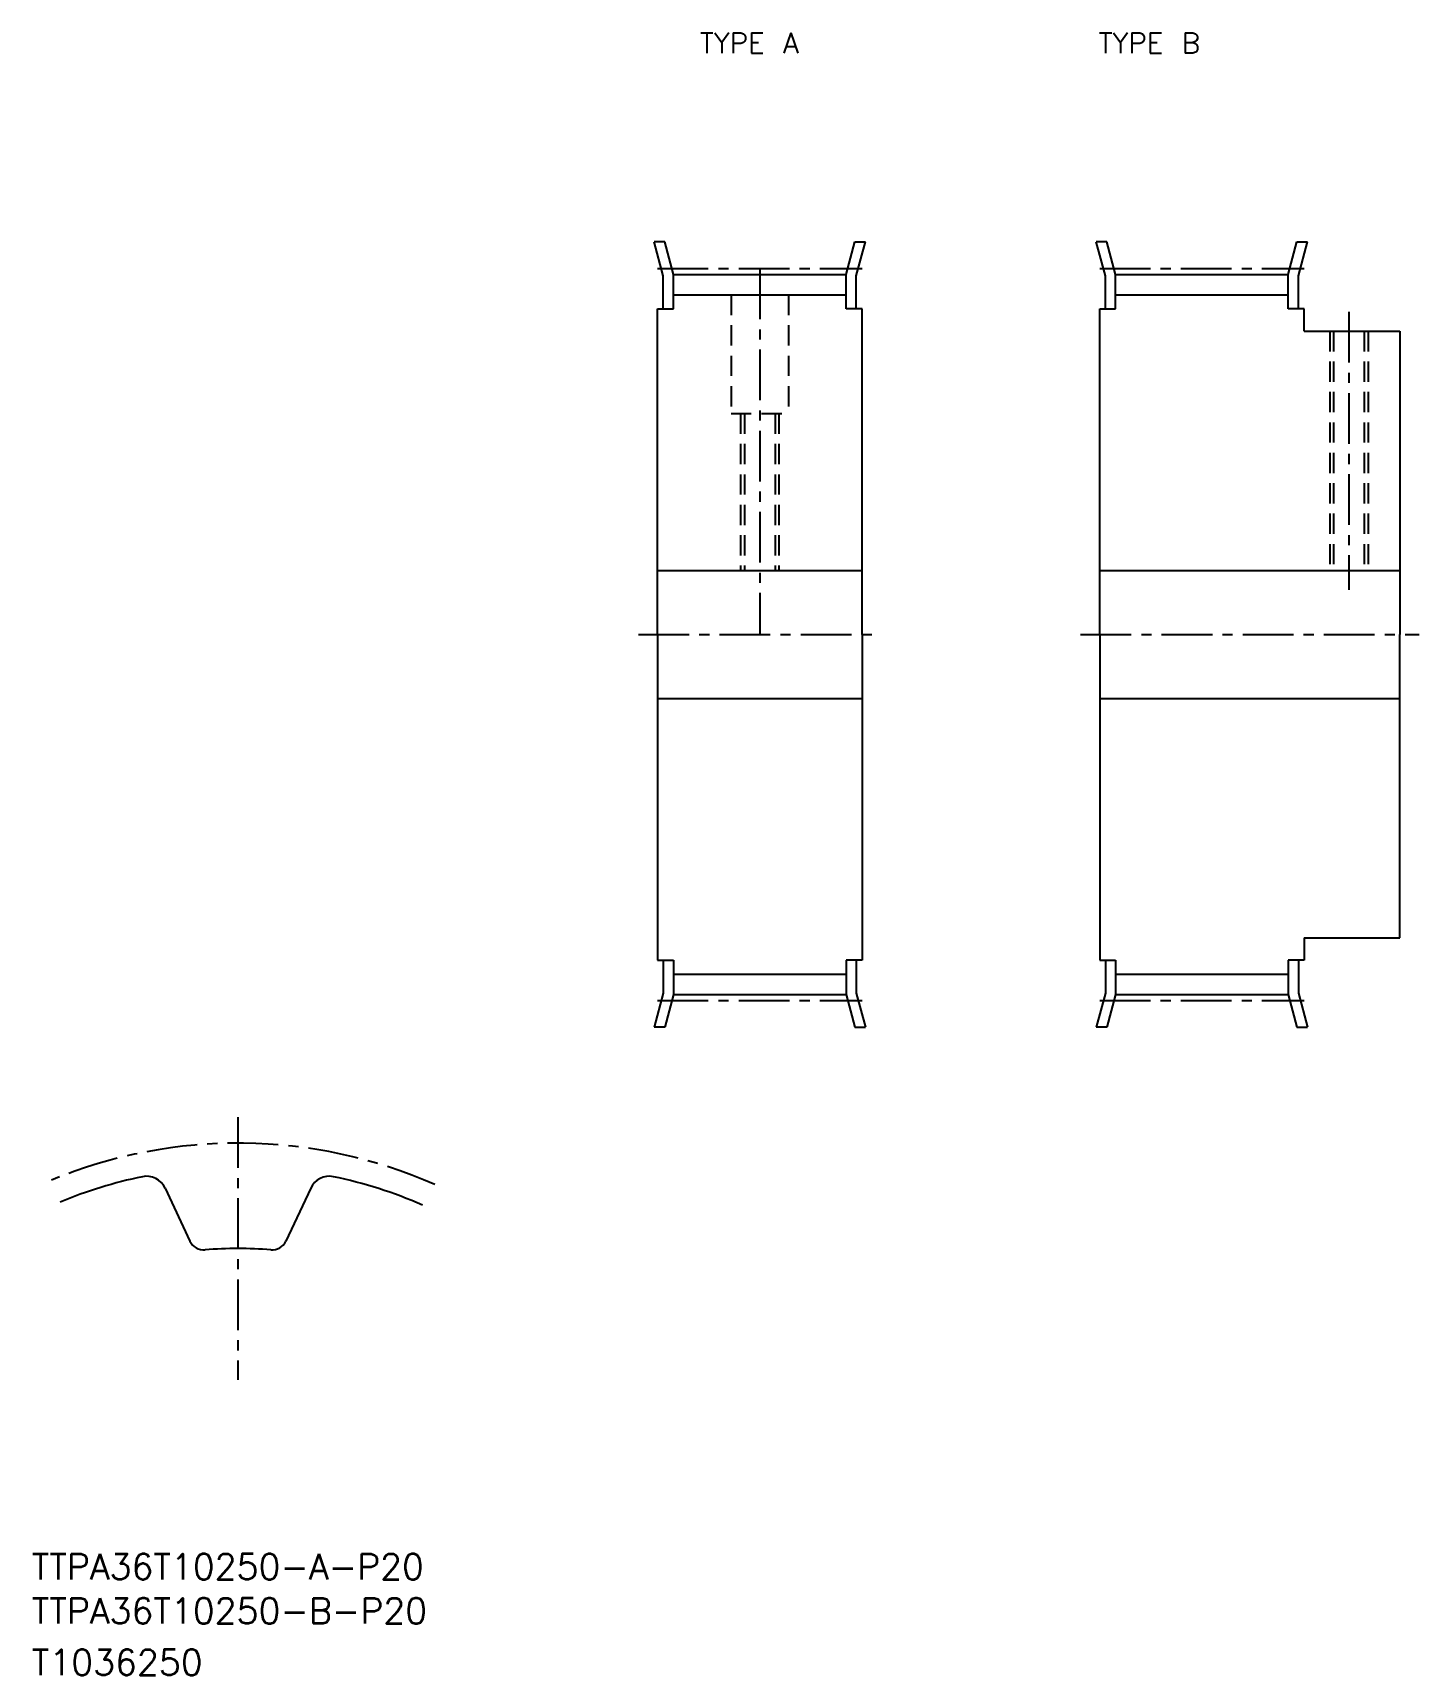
# Model space of a CAD drawing. Extents: x 10 to 227, y 10 to 267.
import ezdxf

# ---------------------------------------------------------------- set-up
doc = ezdxf.new("R2010")
doc.units = 0
doc.header["$LTSCALE"] = 0.25
doc.linetypes.add('CENTER', pattern=[50.8, 31.75, -6.35, 6.35, -6.35])
doc.linetypes.add('DASHED', pattern=[19.05, 12.7, -6.35])
doc.layers.get('0').update_dxf_attribs({"linetype": 'CONTINUOUS'})
doc.layers.add('CENTER', color=1, linetype='CENTER')
doc.styles.get("Standard").update_dxf_attribs({"font": 'txt.shx'})

msp = doc.modelspace()

# ---------------------------------------------------------------- linework, layer by layer
for p, q in [((108.85, 229.11), (107.42, 234.44)), ((109.08, 234.44), (107.42, 234.44)), ((110.45, 229.32), (109.08, 234.44)), ((137.45, 229.32), (138.82, 234.44)), ((138.82, 234.44), (140.48, 234.44)), ((139.05, 229.11), (140.48, 234.44)), ((178.05, 229.11), (176.62, 234.44)), ((178.28, 234.44), (176.62, 234.44)), ((179.65, 229.32), (178.28, 234.44)), ((206.65, 229.32), (208.03, 234.44)), ((208.03, 234.44), (209.68, 234.44)), ((208.25, 229.11), (209.68, 234.44)), ((108.85, 223.94), (108.85, 229.11)), ((110.45, 223.94), (110.45, 229.32)), ((110.45, 229.32), (137.45, 229.32)), ((137.45, 223.94), (137.45, 229.32)), ((139.05, 223.94), (139.05, 229.11)), ((178.05, 223.94), (178.05, 229.11)), ((179.65, 229.32), (206.65, 229.32)), ((179.65, 223.94), (179.65, 229.32)), ((206.65, 223.94), (206.65, 229.32)), ((208.25, 223.94), (208.25, 229.11)), ((107.95, 172.94), (107.95, 223.94)), ((107.95, 223.94), (110.45, 223.94)), ((110.45, 226.12), (137.45, 226.12)), ((139.95, 223.94), (137.45, 223.94)), ((139.95, 172.94), (139.95, 223.94)), ((177.15, 172.94), (177.15, 223.94)), ((177.15, 223.94), (179.65, 223.94)), ((179.65, 226.12), (206.65, 226.12)), ((209.15, 223.94), (206.65, 223.94)), ((209.15, 220.44), (209.15, 223.94)), ((209.15, 220.44), (224.15, 220.44)), ((224.15, 220.44), (224.15, 172.94)), ((107.95, 182.94), (139.95, 182.94)), ((177.15, 182.94), (224.15, 182.94)), ((107.95, 172.94), (107.95, 121.94)), ((139.95, 172.94), (139.95, 121.94)), ((177.15, 172.94), (177.15, 121.94)), ((224.15, 125.44), (224.15, 172.94)), ((107.95, 162.94), (139.95, 162.94)), ((177.15, 162.94), (224.15, 162.94)), ((209.15, 125.44), (224.15, 125.44)), ((209.15, 125.44), (209.15, 121.94)), ((107.95, 121.94), (110.45, 121.94)), ((108.85, 121.94), (108.85, 116.78)), ((110.45, 121.94), (110.45, 116.57)), ((137.45, 121.94), (137.45, 116.57)), ((139.95, 121.94), (137.45, 121.94)), ((139.05, 121.94), (139.05, 116.78)), ((177.15, 121.94), (179.65, 121.94)), ((178.05, 121.94), (178.05, 116.78)), ((179.65, 121.94), (179.65, 116.57)), ((206.65, 121.94), (206.65, 116.57)), ((209.15, 121.94), (206.65, 121.94)), ((208.25, 121.94), (208.25, 116.78)), ((110.45, 119.77), (137.45, 119.77)), ((179.65, 119.77), (206.65, 119.77)), ((108.85, 116.78), (107.42, 111.44)), ((110.45, 116.57), (109.08, 111.44)), ((110.45, 116.57), (137.45, 116.57)), ((137.45, 116.57), (138.82, 111.44)), ((139.05, 116.78), (140.48, 111.44)), ((178.05, 116.78), (176.62, 111.44)), ((179.65, 116.57), (178.28, 111.44)), ((179.65, 116.57), (206.65, 116.57)), ((206.65, 116.57), (208.03, 111.44)), ((208.25, 116.78), (209.68, 111.44)), ((109.08, 111.44), (107.42, 111.44)), ((138.82, 111.44), (140.48, 111.44)), ((178.28, 111.44), (176.62, 111.44)), ((208.03, 111.44), (209.68, 111.44)), ((30.87, 86.26), (34.75, 77.95)), ((53.66, 86.26), (49.79, 77.95))]:
    msp.add_line(p, q)
at = {"color": 3, "linetype": 'DASHED'}
for p, q in [((119.45, 226.12), (119.45, 207.54)), ((128.45, 226.12), (128.45, 207.54)), ((213.15, 220.44), (213.15, 182.94)), ((213.75, 220.44), (213.75, 182.94)), ((218.55, 220.44), (218.55, 182.94)), ((219.15, 220.44), (219.15, 182.94)), ((119.45, 207.54), (128.45, 207.54)), ((120.95, 207.54), (120.95, 182.94)), ((121.55, 207.54), (121.55, 182.94)), ((126.35, 207.54), (126.35, 182.94)), ((126.95, 207.54), (126.95, 182.94))]:
    msp.add_line(p, q, dxfattribs=at)
for centre, radius, start, end in [((42.27, 16.9), 72.7, 101.8695, 112.4966), ((27.97, 84.91), 3.2, 25, 101.8695), ((56.56, 84.91), 3.2, 78.1305, 155), ((42.27, 16.9), 72.7, 66.577, 78.1305), ((36.92, 78.97), 2.4, 205, 274.9213), ((47.61, 78.97), 2.4, 265.0787, 335), ((42.27, 16.9), 59.9, 85.0787, 94.9213)]:
    msp.add_arc(centre, radius, start, end)
at = {"layer": 'CENTER'}
for p, q in [((107.95, 230.24), (139.95, 230.24)), ((123.95, 230.24), (123.95, 172.94)), ((177.15, 230.24), (209.15, 230.24)), ((216.15, 223.44), (216.15, 179.94)), ((104.95, 172.94), (142.95, 172.94)), ((174.15, 172.94), (227.15, 172.94)), ((107.95, 115.65), (139.95, 115.65)), ((177.15, 115.65), (209.15, 115.65))]:
    msp.add_line(p, q, dxfattribs=at)
at = {"layer": 'CENTER', "color": 1, "linetype": 'CENTER'}
msp.add_line((42.27, 97.36), (42.27, 56.23), dxfattribs=at)
msp.add_arc((42.27, 16.9), 76.4, 66.2136, 112.4493, dxfattribs=at)

# ---------------------------------------------------------------- texts
for s, height, p in [('TYPE A', 3.2, (114.56, 263.94)), ('TYPE B', 3.2, (176.97, 263.94)), ('TTPA36T10250-A-P20', 4, (10, 25)), ('TTPA36T10250-B-P20', 4, (10, 18.07)), ('T1036250', 4, (10, 10))]:
    msp.add_text(s, height=height).set_placement(p)

doc.saveas('drawing.dxf')
